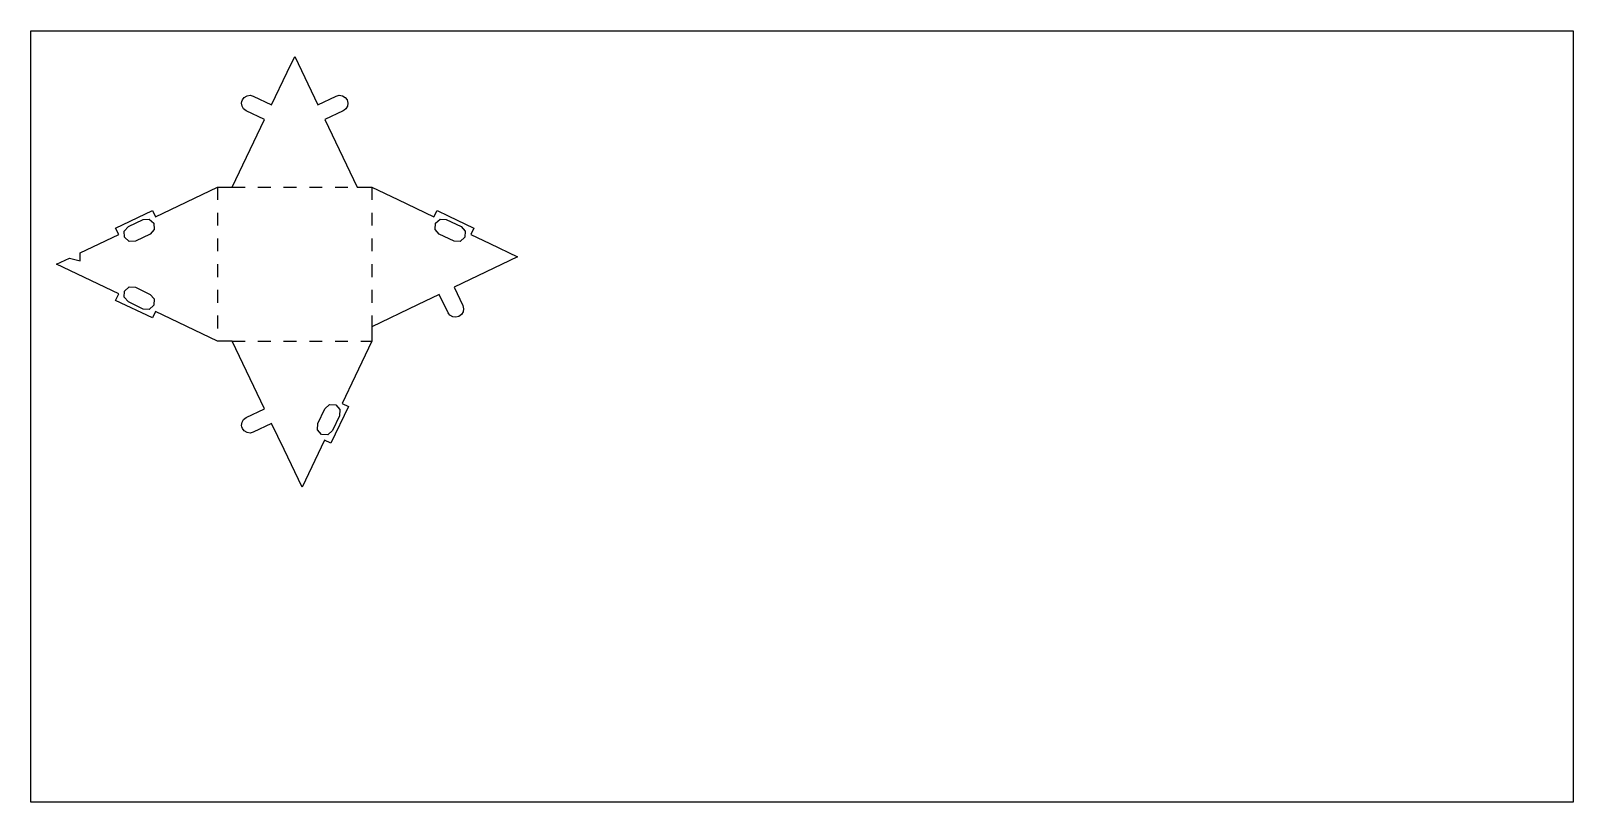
# Model space of a CAD drawing. Header units: metres. Extents: x 0 to 600, y 0 to 300.
import ezdxf

# ---------------------------------------------------------------- set-up
doc = ezdxf.new("R2010")
doc.units = ezdxf.units.M

msp = doc.modelspace()

# ---------------------------------------------------------------- linework, layer by layer
at = {"layer": '1'}
for p, q in [((99.737022, 283.917124), (102.64982, 290)), ((102.64982, 290), (111.645495, 271.214087)), ((93.654146, 271.214087), (99.737022, 283.917124)), ((81.985259, 271.934378), (82.142079, 272.547927)), ((82.161148, 270.708104), (81.985259, 271.934378)), ((82.142079, 272.547927), (82.292034, 273.134617)), ((82.792923, 269.642485), (82.161148, 270.708104)), ((82.292034, 273.134617), (83.034768, 274.126095)), ((83.034768, 274.126095), (84.100387, 274.75787)), ((84.100387, 274.75787), (85.326661, 274.933759)), ((85.326661, 274.933759), (86.526899, 274.626985)), ((86.526899, 274.626985), (93.654146, 271.214087)), ((111.645495, 271.214087), (118.772741, 274.626985)), ((118.772741, 274.626985), (119.97298, 274.933759)), ((119.97298, 274.933759), (121.199254, 274.75787)), ((121.199254, 274.75787), (122.264873, 274.126095)), ((122.264873, 274.126095), (123.007607, 273.134617)), ((123.138493, 270.708104), (122.506718, 269.642485)), ((123.007607, 273.134617), (123.314382, 271.934378)), ((123.314382, 271.934378), (123.138493, 270.708104)), ((78.345259, 239.244119), (90.911648, 265.486854)), ((83.784401, 268.899751), (82.792923, 269.642485)), ((90.911648, 265.486854), (83.784401, 268.899751)), ((121.515239, 268.899751), (114.387993, 265.486854)), ((114.387993, 265.486854), (126.954382, 239.244119)), ((121.91127, 269.196424), (121.515239, 268.899751)), ((122.506718, 269.642485), (121.91127, 269.196424)), ((48.468054, 227.664629), (72.64982, 239.244119)), ((72.64982, 239.244119), (78.345259, 239.244119)), ((126.954382, 239.244119), (132.64982, 239.244119)), ((132.64982, 239.244119), (142.758332, 234.403637)), ((142.758332, 234.403637), (156.831586, 227.664629)), ((32.987427, 223.317779), (47.273716, 230.158799)), ((47.273716, 230.158799), (48.468054, 227.664629)), ((156.831586, 227.664629), (158.025925, 230.158799)), ((158.025925, 230.158799), (162.305452, 228.109538)), ((162.305452, 228.109538), (172.312213, 223.317779)), ((34.181766, 220.823609), (32.987427, 223.317779)), ((36.338338, 222.136917), (37.952579, 223.935232)), ((36.468497, 219.723876), (36.338338, 222.136917)), ((37.952579, 223.935232), (43.679813, 226.67773)), ((43.679813, 226.67773), (46.092854, 226.807888)), ((46.092854, 226.807888), (47.891168, 225.193647)), ((48.021327, 222.780605), (46.407086, 220.982291)), ((47.891168, 225.193647), (48.021327, 222.780605)), ((157.278314, 222.780605), (157.408472, 225.193647)), ((158.892555, 220.982291), (157.278314, 222.780605)), ((157.408472, 225.193647), (159.206787, 226.807888)), ((159.206787, 226.807888), (161.619828, 226.67773)), ((161.619828, 226.67773), (167.347061, 223.935232)), ((167.347061, 223.935232), (168.961303, 222.136917)), ((168.961303, 222.136917), (168.831144, 219.723876)), ((172.312213, 223.317779), (171.117875, 220.823609)), ((19.166666, 213.633597), (24.1717, 216.030268)), ((24.1717, 216.030268), (34.181766, 220.823609)), ((38.266811, 218.109634), (36.468497, 219.723876)), ((40.679852, 218.239793), (38.266811, 218.109634)), ((46.407086, 220.982291), (40.679852, 218.239793)), ((164.619789, 218.239793), (158.892555, 220.982291)), ((167.03283, 218.109634), (164.619789, 218.239793)), ((168.831144, 219.723876), (167.03283, 218.109634)), ((171.117875, 220.823609), (178.601714, 217.239957)), ((178.601714, 217.239957), (189.352671, 212.091838)), ((10, 209.244119), (14.989044, 211.633133)), ((14.989044, 211.633133), (19.166666, 210.55008)), ((19.166666, 210.55008), (19.166666, 213.633597)), ((189.352671, 212.091838), (164.619789, 200.248445)), ((34.181766, 197.664629), (10, 209.244119)), ((36.338338, 196.351321), (36.468497, 198.764362)), ((36.468497, 198.764362), (38.266811, 200.378604)), ((38.266811, 200.378604), (40.679852, 200.248445)), ((40.679852, 200.248445), (46.407086, 197.505947)), ((164.619789, 200.248445), (168.032686, 193.121198)), ((32.987427, 195.170459), (34.181766, 197.664629)), ((47.273716, 188.329439), (32.987427, 195.170459)), ((37.952579, 194.553006), (36.338338, 196.351321)), ((43.679813, 191.810508), (37.952579, 194.553006)), ((47.891168, 193.294591), (46.092854, 191.68035)), ((46.407086, 197.505947), (48.021327, 195.707633)), ((48.021327, 195.707633), (47.891168, 193.294591)), ((150.39516, 193.436951), (132.64982, 184.939557)), ((158.892555, 197.505947), (150.39516, 193.436951)), ((162.305452, 190.3787), (158.892555, 197.505947)), ((168.032686, 193.121198), (168.33946, 191.920959)), ((46.092854, 191.68035), (43.679813, 191.810508)), ((48.468054, 190.823609), (47.273716, 188.329439)), ((72.64982, 179.244119), (48.468054, 190.823609)), ((162.602126, 189.98267), (162.305452, 190.3787)), ((163.048187, 189.387222), (162.602126, 189.98267)), ((164.113806, 188.755447), (163.048187, 189.387222)), ((165.340079, 188.579558), (164.113806, 188.755447)), ((166.540318, 188.886332), (165.340079, 188.579558)), ((167.531797, 189.629066), (166.540318, 188.886332)), ((168.163572, 190.694686), (167.531797, 189.629066)), ((168.33946, 191.920959), (168.163572, 190.694686)), ((132.64982, 184.939557), (132.64982, 179.244119)), ((78.345259, 179.244119), (72.64982, 179.244119)), ((90.911648, 153.001384), (78.345259, 179.244119)), ((132.64982, 179.244119), (126.182728, 165.738714)), ((126.182728, 165.738714), (121.07033, 155.062353)), ((83.784401, 149.588487), (90.911648, 153.001384)), ((111.645495, 147.274151), (114.387993, 153.001384)), ((114.387993, 153.001384), (116.186307, 154.615626)), ((116.186307, 154.615626), (118.599348, 154.485467)), ((123.5645, 153.868015), (116.72348, 139.581726)), ((120.083431, 150.274112), (117.340933, 144.546878)), ((118.599348, 154.485467), (120.21359, 152.687153)), ((120.21359, 152.687153), (120.083431, 150.274112)), ((121.07033, 155.062353), (123.5645, 153.868015)), ((81.985259, 146.55386), (82.161148, 147.780134)), ((82.142079, 145.940311), (81.985259, 146.55386)), ((82.292034, 145.353621), (82.142079, 145.940311)), ((82.161148, 147.780134), (82.792923, 148.845753)), ((83.034768, 144.362143), (82.292034, 145.353621)), ((82.792923, 148.845753), (83.784401, 149.588487)), ((84.100387, 143.730368), (83.034768, 144.362143)), ((93.654146, 147.274151), (86.526899, 143.861253)), ((98.514856, 137.123397), (93.654146, 147.274151)), ((111.515336, 144.861109), (111.645495, 147.274151)), ((113.129577, 143.062795), (111.515336, 144.861109)), ((117.340933, 144.546878), (115.542619, 142.932636)), ((85.326661, 143.554479), (84.100387, 143.730368)), ((86.526899, 143.861253), (85.326661, 143.554479)), ((114.22931, 140.776065), (105.497539, 122.541268)), ((115.542619, 142.932636), (113.129577, 143.062795)), ((116.72348, 139.581726), (114.22931, 140.776065)), ((105.497539, 122.541268), (98.514856, 137.123397))]:
    msp.add_line(p, q, dxfattribs=at)
at = {"layer": 'fold-line'}
for p, q in [((72.64982, 239.244119), (72.64982, 234.244119)), ((78.345259, 239.244119), (83.345259, 239.244119)), ((88.345259, 239.244119), (93.345259, 239.244119)), ((98.345259, 239.244119), (103.345259, 239.244119)), ((108.345259, 239.244119), (113.345259, 239.244119)), ((118.345259, 239.244119), (123.345259, 239.244119)), ((132.64982, 239.244119), (132.64982, 234.244119)), ((72.64982, 229.244119), (72.64982, 224.244119)), ((132.64982, 229.244119), (132.64982, 224.244119)), ((72.64982, 219.244119), (72.64982, 214.244119)), ((132.64982, 219.244119), (132.64982, 214.244119)), ((72.64982, 209.244119), (72.64982, 204.244119)), ((132.64982, 209.244119), (132.64982, 204.244119)), ((72.64982, 199.244119), (72.64982, 194.244119)), ((132.64982, 199.244119), (132.64982, 194.244119)), ((72.64982, 189.244119), (72.64982, 184.244119)), ((132.64982, 189.244119), (132.64982, 184.939557)), ((78.345259, 179.244119), (83.345259, 179.244119)), ((88.345259, 179.244119), (93.345259, 179.244119)), ((98.345259, 179.244119), (103.345259, 179.244119)), ((108.345259, 179.244119), (113.345259, 179.244119)), ((118.345259, 179.244119), (123.345259, 179.244119)), ((128.345259, 179.244119), (132.64982, 179.244119))]:
    msp.add_line(p, q, dxfattribs=at)
at = {"layer": 'sheet_boundary'}
for p, q in [((0, 300), (600, 300)), ((0, 0), (0, 300)), ((600, 300), (600, 0)), ((600, 0), (0, 0))]:
    msp.add_line(p, q, dxfattribs=at)

doc.saveas('drawing.dxf')
